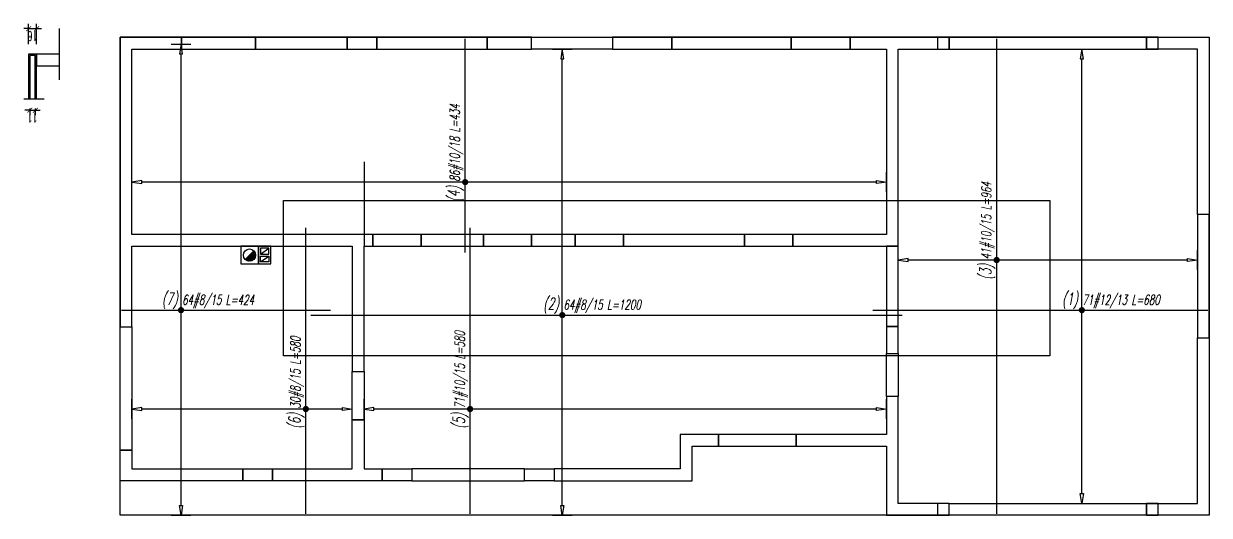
# Model space of a CAD drawing. Header units: millimetres. Extents: x -24587 to 36131, y -70862 to 338.
# Drawn here: x 25589 to 27995, y -61561 to -60564 of the extents above; entities that cross this region are included whole.
import ezdxf

# ---------------------------------------------------------------- set-up
doc = ezdxf.new("R2010")
doc.units = ezdxf.units.MM
doc.header["$LTSCALE"] = 50
doc.layers.get('Defpoints').update_dxf_attribs({"color": 251})
doc.layers.add('__NIEDRUK__', color=54, linetype='Continuous', plot=False)
for name, color, linetype in [('A-URZADZENIA', 93, 'Continuous'), ('K-NADPROŻA', 61, 'Continuous'), ('K-SCIANY', 2, 'Continuous'), ('K-STROPY', 161, 'Continuous'), ('K-SŁUPY', 131, 'Continuous'), ('K-WYMIARY', 1, 'Continuous'), ('ZBROJA_PRET', 161, 'Continuous'), ('ZBROJA_ZASIEG', 253, 'Continuous'), ('ZBROJA_ZLICZAC', 125, 'Continuous')]:
    doc.layers.add(name, color=color, linetype=linetype)
doc.styles.add('STYL_ZBROJA', font='romanszb.shx', dxfattribs={"width": 0.65, "oblique": 12})
doc.styles.add('WYM1', font='romanszb.shx', dxfattribs={"width": 0.6})
doc.dimstyles.new('CM100', dxfattribs={"dimscale": 5, "dimtxt": 2, "dimasz": 1, "dimexe": 1, "dimexo": 2, "dimgap": 0.5, "dimtad": 1, "dimrnd": 0.5, "dimdsep": 46, "dimtxsty": 'WYM1', "dimblk": 'OBLIQUE', "dimcen": 0, "dimdle": 1, "dimclrd": 253, "dimclre": 251, "dimclrt": 30, "dimadec": 0, "dimazin": 0, "dimtfac": 1, "dimtix": 1, "dimtmove": 0, "dimatfit": 0, "dimfxl": 1, "dimtfillclr": 256, "dimtolj": 1, "dimarcsym": 0})

# ---------------------------------------------------------------- blocks, each defined once
blk = doc.blocks.new('A$C0BFB608B')
h = blk.add_hatch()
h.set_pattern_fill('ANSI31', color=256, scale=8)
h.set_pattern_definition([(315, (77083.3279, 191572.2395), (0.707106781, 0.707106781), [])])
h.paths.add_polyline_path([(8.8, 8.8, 0.198912), (0, 12.4, 0.668179), (-8.8, -8.8)])
blk.add_lwpolyline([(18, 18), (-18, 18), (-18, -18), (18, -18)], close=True)
blk.add_lwpolyline([(8.8, 8.8), (-8.8, -8.8)])
blk.add_circle((0, 0), 12.4)
blk = doc.blocks.new('A$C650043E8')
for points in [[(12.5, -18), (12.5, 18), (-12.5, 18), (-12.5, -18)], [(-8.5, 14), (8.5, 14), (8.5, 2), (-8.5, 2)], [(-8.5, -14), (8.5, -14), (8.5, -2), (-8.5, -2)]]:
    blk.add_lwpolyline(points, close=True)
blk = doc.blocks.new('_ArchTick')
at = {"color": 0, "linetype": 'ByBlock', "const_width": 0.15}
blk.add_lwpolyline([(-0.5, -0.5), (0.5, 0.5)], dxfattribs=at)
blk = doc.blocks.new('*D557')
at = {"layer": 'Defpoints', "color": 0, "transparency": 16777216}
for p in [(25615.1, -60574.1), (25599.1, -60625.7), (25615.1, -60625.7)]:
    blk.add_point(p, dxfattribs=at)
at = {"layer": 'K-WYMIARY', "color": 251, "lineweight": -2, "transparency": 16777216}
for p, q in [((25599.1, -60605.7), (25599.1, -60564.1)), ((25615.1, -60605.7), (25615.1, -60564.1))]:
    blk.add_line(p, q, dxfattribs=at)
at = {"layer": 'K-WYMIARY', "color": 253, "lineweight": -2, "transparency": 16777216}
for p, q in [((25599.1, -60574.1), (25589.1, -60574.1)), ((25599.1, -60574.1), (25615.1, -60574.1)), ((25615.1, -60574.1), (25625.1, -60574.1))]:
    blk.add_line(p, q, dxfattribs=at)
at = {"layer": 'K-WYMIARY', "color": 253, "lineweight": -2, "transparency": 16777216, "xscale": 10, "yscale": 10, "zscale": 10}
blk.add_blockref('_ArchTick', (25599.1, -60574.1), dxfattribs=at)
at = {"layer": 'K-WYMIARY', "color": 253, "lineweight": -2, "transparency": 16777216, "xscale": 10, "yscale": 10, "zscale": 10, "rotation": 180}
blk.add_blockref('_ArchTick', (25615.1, -60574.1), dxfattribs=at)
at = {"layer": 'K-WYMIARY', "color": 30, "transparency": 16777216, "insert": (25607.1, -60589.1), "char_height": 20, "attachment_point": 5, "rotation": 180, "style": 'WYM1'}
blk.add_mtext('\\A1;16', dxfattribs=at)
blk = doc.blocks.new('*D558')
at = {"layer": 'Defpoints', "color": 0, "transparency": 16777216}
for p in [(25601.6, -60716.4), (25612.6, -60716.4), (25612.6, -60739.6)]:
    blk.add_point(p, dxfattribs=at)
at = {"layer": 'K-WYMIARY', "color": 253, "lineweight": -2, "transparency": 16777216}
for p, q in [((25601.6, -60739.6), (25591.6, -60739.6)), ((25601.6, -60739.6), (25612.6, -60739.6)), ((25612.6, -60739.6), (25622.6, -60739.6))]:
    blk.add_line(p, q, dxfattribs=at)
at = {"layer": 'K-WYMIARY', "color": 251, "lineweight": -2, "transparency": 16777216}
for p, q in [((25601.6, -60736.4), (25601.6, -60749.6)), ((25612.6, -60736.4), (25612.6, -60749.6))]:
    blk.add_line(p, q, dxfattribs=at)
at = {"layer": 'K-WYMIARY', "color": 253, "lineweight": -2, "transparency": 16777216, "xscale": 10, "yscale": 10, "zscale": 10}
blk.add_blockref('_ArchTick', (25601.6, -60739.6), dxfattribs=at)
at = {"layer": 'K-WYMIARY', "color": 253, "lineweight": -2, "transparency": 16777216, "xscale": 10, "yscale": 10, "zscale": 10, "rotation": 180}
blk.add_blockref('_ArchTick', (25612.6, -60739.6), dxfattribs=at)
at = {"layer": 'K-WYMIARY', "color": 30, "transparency": 16777216, "insert": (25607.1, -60754.6), "char_height": 20, "attachment_point": 5, "rotation": 180, "style": 'WYM1'}
blk.add_mtext('\\A1;11', dxfattribs=at)

msp = doc.modelspace()

# ---------------------------------------------------------------- linework, layer by layer
for points in [[(25661.898, -60678.223), (25661.898, -60573.914)], [(25615.079, -60716.372), (25615.079, -60625.731), (25599.079, -60625.731), (25599.079, -60716.372)], [(25661.898, -60625.731), (25615.079, -60625.731), (25615.079, -60649.731), (25661.898, -60649.731)], [(25589.497, -60716.372), (25630.524, -60716.372)]]:
    msp.add_lwpolyline(points)
at = {"layer": '__NIEDRUK__'}
msp.add_lwpolyline([(25612.579, -60716.372), (25612.579, -60628.231), (25601.579, -60628.231), (25601.579, -60716.372)], dxfattribs=at)
msp.add_lwpolyline([(26115.973, -60922.794), (27671.306, -60922.794), (27671.306, -61238.127), (26115.973, -61238.127)], close=True, dxfattribs=at)
at = {"layer": 'A-URZADZENIA'}
for p, q in [((26069.306, -61031.46), (26086.306, -61019.46)), ((26069.306, -61047.46), (26086.306, -61035.46))]:
    msp.add_line(p, q, dxfattribs=at)
at = {"layer": 'K-NADPROŻA'}
for points in [[(25909.351, -60615.46), (26059.351, -60615.46), (26059.351, -60591.46), (25909.351, -60591.46)], [(26245.64, -60615.46), (26305.64, -60615.46), (26305.64, -60591.46), (26245.64, -60591.46)], [(26529.713, -60615.46), (26619.713, -60615.46), (26619.713, -60591.46), (26529.713, -60591.46)], [(26784.032, -60615.46), (26904.032, -60615.46), (26904.032, -60591.46), (26784.032, -60591.46)], [(27146.205, -60615.46), (27266.205, -60615.46), (27266.205, -60591.46), (27146.205, -60591.46)], [(27467.14, -60615.46), (27867.14, -60615.46), (27867.14, -60591.46), (27467.14, -60591.46)], [(27994.64, -60951.46), (27970.64, -60951.46), (27970.64, -61201.46), (27994.64, -61201.46)], [(26297.59, -61015.46), (26395.64, -61015.46), (26395.64, -60991.46), (26297.59, -60991.46)], [(26521.663, -61015.46), (26619.713, -61015.46), (26619.713, -60991.46), (26521.663, -60991.46)], [(26707.713, -61015.46), (26805.762, -61015.46), (26805.762, -60991.46), (26707.713, -60991.46)], [(27051.466, -61015.46), (27149.516, -61015.46), (27149.516, -60991.46), (27051.466, -60991.46)], [(27339.64, -61178.46), (27363.64, -61178.46), (27363.64, -61015.46), (27339.64, -61015.46)], [(25784.64, -61179.334), (25808.64, -61179.334), (25808.64, -61429.334), (25784.64, -61429.334)], [(27339.64, -61233.21), (27363.64, -61233.21), (27363.64, -61320.21), (27339.64, -61320.21)], [(26255.64, -61269.41), (26279.64, -61269.41), (26279.64, -61367.46), (26255.64, -61367.46)], [(27156.14, -61397.46), (26999.14, -61397.46), (26999.14, -61421.46), (27156.14, -61421.46)], [(26093.83, -61491.46), (26033.83, -61491.46), (26033.83, -61467.46), (26093.83, -61467.46)], [(26376.57, -61491.46), (26316.57, -61491.46), (26316.57, -61467.46), (26376.57, -61467.46)], [(26665.508, -61491.46), (26605.508, -61491.46), (26605.508, -61467.46), (26665.508, -61467.46)], [(27867.14, -61561.46), (27467.14, -61561.46), (27467.14, -61537.46), (27867.14, -61537.46)]]:
    msp.add_lwpolyline(points, close=True, dxfattribs=at)
at = {"layer": 'K-SCIANY'}
for points in [[(25909.351, -60591.46), (25784.64, -60591.46), (25784.64, -61179.334), (25808.64, -61179.334), (25808.64, -61015.46), (26255.64, -61015.46), (26255.64, -61269.41), (26279.64, -61269.41), (26279.64, -61015.46), (26297.59, -61015.46), (26297.59, -60991.46), (25808.64, -60991.46), (25808.64, -60615.46), (25909.351, -60615.46)], [(26059.351, -60615.46), (26245.64, -60615.46), (26245.64, -60591.46), (26059.351, -60591.46)], [(26305.64, -60615.46), (26529.713, -60615.46), (26529.713, -60591.46), (26305.64, -60591.46)], [(26784.032, -60615.46), (26619.713, -60615.46), (26619.713, -60591.46), (26784.032, -60591.46)], [(26904.032, -60615.46), (27146.205, -60615.46), (27146.205, -60591.46), (26904.032, -60591.46)], [(27867.14, -60591.46), (27994.64, -60591.46), (27994.64, -60951.46), (27970.64, -60951.46), (27970.64, -60615.46), (27867.14, -60615.46)], [(26521.663, -60991.46), (26395.64, -60991.46), (26395.64, -61015.46), (26521.663, -61015.46)], [(26619.713, -61015.46), (26707.713, -61015.46), (26707.713, -60991.46), (26619.713, -60991.46)], [(26805.762, -61015.46), (27051.466, -61015.46), (27051.466, -60991.46), (26805.762, -60991.46)], [(27970.64, -61201.46), (27994.64, -61201.46), (27994.64, -61561.46), (27867.14, -61561.46), (27867.14, -61537.46), (27970.64, -61537.46)], [(27467.062, -61537.46), (27363.64, -61537.46), (27363.64, -61320.21), (27339.64, -61320.21), (27339.64, -61397.46), (27156.14, -61397.46), (27156.14, -61421.46), (27339.64, -61421.46), (27339.64, -61561.46), (27467.14, -61561.46)], [(26255.64, -61367.46), (26279.64, -61367.46), (26279.64, -61467.46), (26316.57, -61467.46), (26316.57, -61491.46), (26093.83, -61491.46), (26093.83, -61467.46), (26255.64, -61467.46)], [(26999.14, -61397.46), (26921.14, -61397.46), (26921.14, -61467.46), (26665.508, -61467.46), (26665.508, -61491.46), (26945.14, -61491.46), (26945.14, -61421.46), (26999.14, -61421.46)], [(26033.83, -61491.46), (25784.64, -61491.46), (25784.64, -61429.334), (25808.64, -61429.334), (25808.64, -61467.46), (26033.83, -61467.46)], [(26376.57, -61491.46), (26605.508, -61491.46), (26605.508, -61467.46), (26376.57, -61467.46)]]:
    msp.add_lwpolyline(points, close=True, dxfattribs=at)
msp.add_lwpolyline([(27149.516, -60991.46), (27149.516, -61015.46), (27363.64, -61015.46), (27363.64, -60615.46), (27467.14, -60615.46), (27467.14, -60591.46), (27266.205, -60591.46), (27266.205, -60615.46), (27339.64, -60615.46), (27339.64, -60991.46), (27149.516, -60991.46)], dxfattribs=at)
at = {"layer": 'K-STROPY'}
msp.add_lwpolyline([(25784.64, -60591.46), (27994.64, -60591.46), (27994.64, -61561.46), (25784.64, -61561.46)], close=True, dxfattribs=at)
at = {"layer": 'K-SŁUPY'}
for points in [[(27443.14, -60615.46), (27467.14, -60615.46), (27467.14, -60591.46), (27443.14, -60591.46)], [(27867.14, -60615.46), (27891.14, -60615.46), (27891.14, -60591.46), (27867.14, -60591.46)], [(27339.64, -61233.21), (27363.64, -61233.21), (27363.64, -61178.46), (27339.64, -61178.46)], [(27443.14, -61561.46), (27467.14, -61561.46), (27467.14, -61537.46), (27443.14, -61537.46)], [(27867.14, -61561.46), (27891.14, -61561.46), (27891.14, -61537.46), (27867.14, -61537.46)]]:
    msp.add_lwpolyline(points, close=True, dxfattribs=at)
at = {"layer": 'ZBROJA_PRET'}
for p, q in [((26484.81, -61028.46), (26484.81, -60594.46)), ((27563.236, -61558.46), (27563.236, -60594.46)), ((26161.55, -61558.46), (26161.55, -60978.46)), ((26494.81, -61558.46), (26494.81, -60978.46)), ((25787.64, -61145.23), (26211.64, -61145.23)), ((27311.64, -61145.23), (27991.64, -61145.23)), ((26171.64, -61155.23), (27371.64, -61155.23))]:
    msp.add_line(p, q, dxfattribs=at)
at = {"layer": 'ZBROJA_ZASIEG'}
for p, q in [((25888.278, -60605.46), (25928.278, -60605.46)), ((26661.872, -60615.46), (26701.872, -60615.46)), ((27716.076, -60615.46), (27756.076, -60615.46)), ((25808.64, -60905.466), (25808.64, -60865.466)), ((27339.64, -60905.466), (27339.64, -60865.466)), ((27363.64, -61063.532), (27363.64, -61023.532)), ((27970.64, -61063.532), (27970.64, -61023.532)), ((25808.64, -61365.923), (25808.64, -61325.923)), ((26255.64, -61365.923), (26255.64, -61325.923)), ((26279.64, -61365.923), (26279.64, -61325.923)), ((27339.64, -61365.923), (27339.64, -61325.923)), ((27716.076, -61537.46), (27756.076, -61537.46)), ((25888.278, -61561.46), (25928.278, -61561.46)), ((26661.872, -61561.46), (26701.872, -61561.46))]:
    msp.add_line(p, q, dxfattribs=at)
for points in [[(25908.278, -61541.46), (25911.378, -61541.46), (25908.278, -61561.46), (25905.178, -61541.46), (25908.278, -61541.46), (25908.278, -60625.46), (25911.378, -60625.46), (25908.278, -60605.46), (25905.178, -60625.46), (25908.278, -60625.46)], [(26681.872, -61541.46), (26684.972, -61541.46), (26681.872, -61561.46), (26678.772, -61541.46), (26681.872, -61541.46), (26681.872, -60635.46), (26684.972, -60635.46), (26681.872, -60615.46), (26678.772, -60635.46), (26681.872, -60635.46)], [(27736.076, -61517.46), (27739.176, -61517.46), (27736.076, -61537.46), (27732.976, -61517.46), (27736.076, -61517.46), (27736.076, -60635.46), (27739.176, -60635.46), (27736.076, -60615.46), (27732.976, -60635.46), (27736.076, -60635.46)], [(26279.64, -60844.359), (26279.64, -61015.46)], [(27319.64, -60885.466), (27319.64, -60882.366), (27339.64, -60885.466), (27319.64, -60888.566), (27319.64, -60885.466), (25828.64, -60885.466), (25828.64, -60882.366), (25808.64, -60885.466), (25828.64, -60888.566), (25828.64, -60885.466)], [(27950.64, -61043.532), (27950.64, -61040.432), (27970.64, -61043.532), (27950.64, -61046.632), (27950.64, -61043.532), (27383.64, -61043.532), (27383.64, -61040.432), (27363.64, -61043.532), (27383.64, -61046.632), (27383.64, -61043.532)], [(26235.64, -61345.923), (26235.64, -61342.823), (26255.64, -61345.923), (26235.64, -61349.023), (26235.64, -61345.923), (25828.64, -61345.923), (25828.64, -61342.823), (25808.64, -61345.923), (25828.64, -61349.023), (25828.64, -61345.923)], [(27319.64, -61345.923), (27319.64, -61342.823), (27339.64, -61345.923), (27319.64, -61349.023), (27319.64, -61345.923), (26299.64, -61345.923), (26299.64, -61342.823), (26279.64, -61345.923), (26299.64, -61349.023), (26299.64, -61345.923)]]:
    msp.add_lwpolyline(points, dxfattribs=at)
at = {"layer": 'ZBROJA_ZASIEG', "const_width": 6.3}
for points in [[(26481.66, -60885.466, 1), (26487.96, -60885.466, 1)], [(27560.086, -61043.532, 1), (27566.386, -61043.532, 1)], [(25905.128, -61145.23, 1), (25911.428, -61145.23, 1)], [(26678.722, -61155.23, 1), (26685.022, -61155.23, 1)], [(27732.926, -61145.23, 1), (27739.226, -61145.23, 1)], [(26158.4, -61345.923, 1), (26164.7, -61345.923, 1)], [(26491.66, -61345.923, 1), (26497.96, -61345.923, 1)]]:
    msp.add_lwpolyline(points, format="xyb", close=True, dxfattribs=at)

# ---------------------------------------------------------------- block references
at = {"layer": 'A-URZADZENIA'}
for name, p, rotation in [('A$C0BFB608B', (26047.306, -61033.46), 180.0000000000001), ('A$C650043E8', (26077.806, -61033.46), 180)]:
    msp.add_blockref(name, p, dxfattribs=dict(at, rotation=rotation))

# ---------------------------------------------------------------- texts
at = {"layer": 'ZBROJA_ZLICZAC', "char_height": 20, "attachment_point": 7, "rotation": 90, "style": 'STYL_ZBROJA'}
for s, insert in [('\\H24;\\C71;\\H20;\\C256;\\H24;\\C71;(4)\\H20;\\C256; 86#10/18 L=434', (26481.81, -60925.514)), ('\\H24;\\C71;\\H20;\\C256;\\H24;\\C71;(3)\\H20;\\C256; 41#10/15 L=964', (27560.236, -61083.58)), ('\\H24;\\C71;\\H20;\\C256;\\H24;\\C71;(5)\\H20;\\C256; 71#10/15 L=580', (26491.81, -61385.971)), ('\\H24;\\C71;\\H20;\\C256;\\H24;\\C71;(6)\\H20;\\C256; 30#8/15 L=580', (26158.55, -61385.971))]:
    msp.add_mtext(s, dxfattribs=dict(at, insert=insert))
at = {"layer": 'ZBROJA_ZLICZAC', "char_height": 20, "attachment_point": 7, "style": 'STYL_ZBROJA'}
for s, insert in [('\\H24;\\C71;\\H20;\\C256;\\H24;\\C71;(7)\\H20;\\C256; 64#8/15 L=424', (25869.537, -61142.23)), ('\\H24;\\C71;\\H20;\\C256;\\H24;\\C71;(2)\\H20;\\C256; 64#8/15 L=1200', (26643.131, -61152.23)), ('\\H24;\\C71;\\H20;\\C256;\\H24;\\C71;(1)\\H20;\\C256; 71#12/13 L=680', (27696.029, -61142.23))]:
    msp.add_mtext(s, dxfattribs=dict(at, insert=insert))

# ---------------------------------------------------------------- dimensions: what is measured, and where the dimension line sits
at = {"layer": 'K-WYMIARY'}
for base, p1, p2, picture, middle in [((25615.079, -60574.058), (25599.079, -60625.731), (25615.079, -60625.731), '*D557', (25607.079, -60589.058)), ((25612.579, -60739.643), (25601.579, -60716.372), (25612.579, -60716.372), '*D558', (25607.079, -60754.643))]:
    dim = msp.add_linear_dim(base=base, p1=p1, p2=p2, angle=180, dimstyle='CM100', override={"dimscale": 10, "dimblk": 'ArchTick'}, dxfattribs=at)
    dim.commit()
    dim.dimension.update_dxf_attribs({"geometry": picture, "text_midpoint": middle})

doc.saveas('drawing.dxf')
